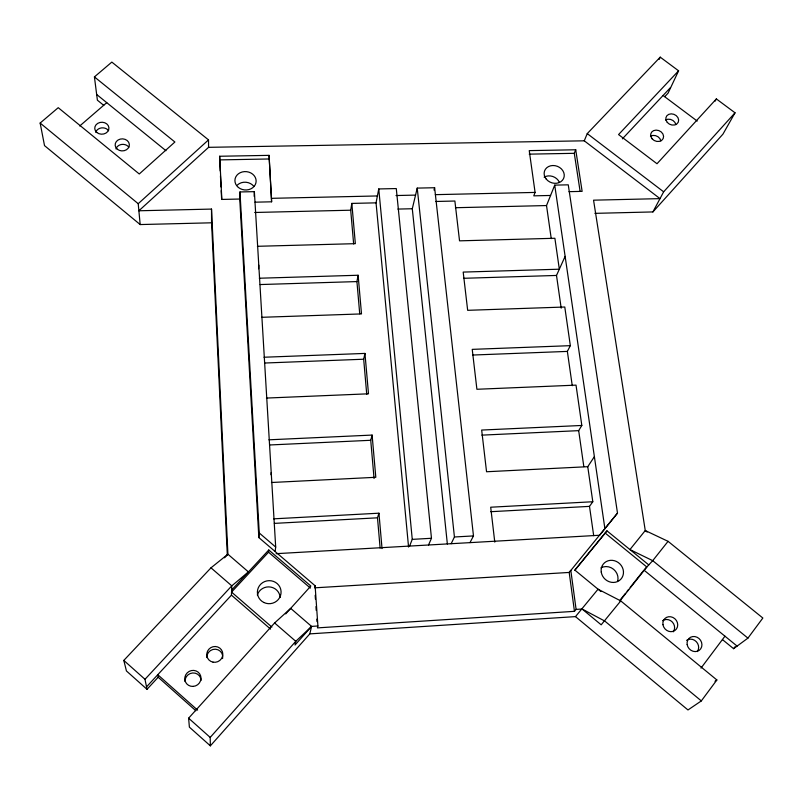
<?xml version="1.0" encoding="UTF-8"?>
<svg xmlns="http://www.w3.org/2000/svg" width="803" height="803" viewBox="0 0 803 803"><rect width="100%" height="100%" fill="white"/><g stroke="black" fill="none" stroke-linecap="round" stroke-linejoin="round"><path stroke-width="1.2" d="M220.203 170.959L219.661 156.254L269.065 155.36L271.615 201.804L255.063 202.185M317.908 625.989L311.584 626.4L290.686 608.373L274.606 622.957L188.615 718.183L189.388 727.137L210.356 745.846L309.807 633.878L575.49 616.614L598.054 589.201L620.759 600.915L716.868 679.97L701.33 700.909L604.769 621.05L582.105 609.015L576.102 609.407L574.456 611.334L317.436 627.886L317.908 625.989L315.117 585.768L258.847 537.588L239.756 199.034L239.967 191.957L254.37 191.646L275.69 547.054L275.138 551.541M146.517 686.866L231.445 595.143L231.786 585.849L248.428 571.917L227.911 554.221L211.51 209.081L138.879 210.777L208.579 147.33L584.263 140.816L660.016 198.632L593.558 200.178L645.261 530.542L647.138 532.058M254.16 196.333L254.37 191.646M258.586 268.764L258.787 265.201M271.615 201.804L269.065 155.36M258.847 537.588L259.249 532.981L239.967 191.957M271.002 474.744L271.223 472.505M271.896 627.083L231.555 592.092L268.533 552.203L268.774 549.985L310.841 586.029L285.697 613.904M353.641 243.941L350.71 210.205L351.824 203.41L376.055 202.848L378.755 188.946L396.28 188.564L431.472 538.281L428.521 544.996M359.724 313.792L356.923 281.582L358.118 275.248L259.299 278.229M366.75 394.454L363.679 359.222L364.953 353.42L264.006 357.235M315.117 585.768L314.656 587.836L569.197 572.439L617.497 513.117L568.263 184.831L554.722 185.122L546.522 205.558L551.239 238.601M309.807 633.878L311.584 626.4L295.785 641.316L210.195 737.415L210.356 745.846M447.361 544.012L412.29 208.74L417.229 188.103L434.624 187.731L473.479 535.922L469.976 542.637M434.011 190.06L434.624 187.731M374.057 478.488L370.735 440.285L372.11 435.075L268.915 439.813M380.12 548.078L377.49 517.815L378.946 513.197L273.622 518.838M568.966 191.666L582.125 191.365L575.731 149.77L529.237 150.623L535.089 192.419L533.784 195.842L550.567 195.46M409.57 546.08L412.26 539.365L378.755 188.946M580.077 191.124L574.286 153.313L575.731 149.77M584.263 140.816L587.254 133.609L660.227 57.154L678.595 70.815L668.086 93.118L664.784 96.641M561.187 308.181L556.509 275.449L565.121 256.368M659.203 59.392L660.227 57.154M451.176 543.711L454.428 536.986L417.229 188.103M572.258 385.701L567.36 351.403L570.341 345.661L564.78 307.017L467.667 310.319L463.19 272.087L559.33 269.196L554.883 238.27L459.537 240.84L454.879 201.031L435.798 201.473M594.882 213.357L652.909 211.932L663.649 191.817L735.026 112.801L716.366 98.92L657.005 163.742L618.561 134.573L678.595 70.815M715.202 101.098L716.366 98.92M735.026 112.801L722.941 134.151L652.909 211.932M583.821 466.613L578.682 430.649L581.824 425.46L576.022 385.129L476.902 389.274L472.234 349.365L570.341 345.661M593.698 535.701L589.502 506.372L592.805 501.745L587.756 466.694L594.381 456.656M747.934 638.124L762.85 618.029L668.066 541.332L645.261 530.542L629.943 549.573L652.719 560.665L747.934 638.124L733.591 648.683L722.449 639.59M733.591 648.683L735.046 646.726M700.999 668.106L724.948 636.187M617.497 513.117L599.65 535.25L276.112 553.679M574.797 570.291L606.968 530.863L648.774 564.91M620.177 600.012L625.537 593.256M627.073 591.329L628.608 589.402M630.134 587.465L643.936 570.1L737.104 646.104M619.846 600.965L646.827 566.998L605.211 533.092M620.759 600.915L601.186 624.814L582.105 609.015M668.066 541.332L652.719 560.665L644.658 569.327M606.968 530.863L574.868 570.11L600.905 591.55M311.584 626.4L295.022 645.01L295.785 641.316L274.606 622.957M231.635 590.024L268.774 549.985M224.529 557.804L227.911 554.221L210.988 567.831L123.813 660.417L126.432 670.947L147.009 689.315L158.181 677.24L157.769 674.711L197.578 710.103M147.009 689.315L144.992 679.298L231.786 585.849L210.988 567.831M622.385 138.839L670.525 87.537M227.329 555.425L211.58 222.802L140.174 224.559L138.216 203.701L208.519 139.893L111.838 62.092L94.423 76.907L97.394 100.194L103.778 105.374M79.718 125.991L106.749 102.664M140.174 224.559L44.516 145.614L40.15 123.05L58.228 107.682L139.27 173.98L174.893 142.011L94.423 76.907M714.991 681.285L716.868 679.97M701.33 700.909L687.98 709.962L575.49 616.614M412.26 539.365L431.472 538.281M454.428 536.986L473.479 535.922M592.805 501.745L490.693 507.215L494.778 542.105M274.355 523.385L377.49 517.815M490.763 511.702L589.502 506.372M271.464 482.503L375.804 477.293L372.11 435.075M587.756 466.694L486.548 471.752L481.67 430.057L581.824 425.46M269.708 444.972L370.735 440.285M481.85 435.136L578.682 430.649M266.435 398.067L368.497 393.801L364.953 353.42M264.849 363.016L363.679 359.222M472.555 355.046L567.36 351.403M261.627 317.305L361.501 313.913L358.118 275.248M260.172 284.553L356.923 281.582M463.612 278.3L556.509 275.449M257.392 246.3L355.348 243.66L351.824 203.41M254.661 212.484L350.71 210.205M397.856 209.081L412.29 208.74M455.431 207.716L546.522 205.558M239.756 199.034L221.839 199.435L219.661 156.254M271.846 198.321L377.4 195.952M395.999 195.541L415.552 195.099M435.306 194.657L535.089 192.419M219.641 159.897L268.844 158.984M529.217 154.146L574.286 153.313M663.057 95.487L697.205 121.062M587.254 133.609L663.649 191.817M96.661 94.473L165.95 150.693M40.15 123.05L138.216 203.701M259.249 532.981L275.69 547.054M268.533 552.203L310.4 588.097M231.445 595.143L270.571 629.11M158.181 677.24L195.862 710.755M123.813 660.417L144.992 679.298M188.615 718.183L210.195 737.415M554.722 185.122L604.88 528.525M576.102 609.407L570.803 570.361L569.197 572.439L574.456 611.334M376.055 202.848L408.566 547.034M378.946 513.197L382.037 548.569M315.177 595.344L315.438 599.098M315.96 606.606L316.211 610.37M316.824 619.123L316.994 621.632M220.454 175.877L221.006 186.948M221.196 190.642L221.628 199.244M208.519 139.893L208.579 147.33M211.51 209.081L211.58 222.802M237.397 185.011A10.499 9.104 5 0 1 253.959 186.537M544.113 177.152A10.118 8.632 20.6 0 1 559.32 182.191M600.975 567.872A11.433 10.519 42.4 0 1 613.592 569.297A11.433 10.519 42.4 0 1 617.567 581.482M257.321 594.983A11.694 11.372 -7.4 0 1 280.157 597.482M184.981 681.446A8.15 7.869 -35.2 0 1 192.73 672.964A8.15 7.869 -35.2 0 1 201.081 680.332M206.823 657.567A8.03 7.799 -29 0 1 215.505 649.215A8.03 7.799 -29 0 1 222.592 658.55M686.565 640.392A7.819 7.076 49.4 0 1 696.301 641.677A7.819 7.076 49.4 0 1 697.295 651.584M662.575 620.719A7.759 7.056 47.7 0 1 672.302 622.004A7.759 7.056 47.7 0 1 673.225 631.831M665.536 119.968A6.565 5.41 23.8 0 1 675.885 124.676M650.48 136.199A6.605 5.48 23.7 0 1 660.879 140.937M95.708 132.344A7.056 5.952 -0.8 0 1 101.529 127.898A7.056 5.952 -0.8 0 1 108.596 130.708M115.983 148.906A7.066 6.002 -0.2 0 1 121.785 144.42A7.066 6.002 -0.2 0 1 128.881 147.24M238.421 187.47A10.63 9.194 5.2 0 0 255.906 182.943A10.63 9.194 5.2 0 0 242.235 171.972A10.63 9.194 5.2 0 0 238.421 187.47M546.221 179.079A10.238 8.703 20.5 0 0 563.505 178.678A10.238 8.703 20.5 0 0 552.865 165.518A10.238 8.703 20.5 0 0 546.221 179.079M601.246 572.067A11.583 10.64 42 0 0 619.254 580.599A11.583 10.64 42 0 0 616.403 561.448A11.583 10.64 42 0 0 601.246 572.067M263.926 602.511A11.854 11.513 -6.4 0 0 281.06 591.43A11.854 11.513 -6.4 0 0 262.711 582.597A11.854 11.513 -6.4 0 0 263.926 602.511M687.157 644.548A7.879 7.117 49.2 0 0 699.252 650.31A7.879 7.117 49.2 0 0 697.084 637.251A7.879 7.117 49.2 0 0 687.157 644.548M662.957 624.684A7.819 7.097 47.5 0 0 675.002 630.415A7.819 7.097 47.5 0 0 672.924 617.457A7.819 7.097 47.5 0 0 662.957 624.684M213.056 662.164A8.09 7.849 -28.3 0 0 222.451 651.835A8.09 7.849 -28.3 0 0 208.86 649.215A8.09 7.849 -28.3 0 0 213.056 662.164M193.172 686.404A8.201 7.92 -34.7 0 0 199.736 673.918A8.201 7.92 -34.7 0 0 185.694 674.901A8.201 7.92 -34.7 0 0 193.172 686.404M117.338 149.238A7.107 6.033 -0.1 0 0 129.163 146.317A7.107 6.033 -0.1 0 0 120.279 139.09A7.107 6.033 -0.1 0 0 117.338 149.238M96.902 132.535A7.097 5.982 -0.7 0 0 108.726 129.654A7.097 5.982 -0.7 0 0 99.893 122.478A7.097 5.982 -0.7 0 0 96.902 132.535M667.263 122.397A6.605 5.43 23.8 0 0 678.254 122.207A6.605 5.43 23.8 0 0 671.198 113.845A6.605 5.43 23.8 0 0 667.263 122.397M652.086 138.768A6.645 5.501 23.7 0 0 663.168 138.558A6.645 5.501 23.7 0 0 656.091 130.106A6.645 5.501 23.7 0 0 652.086 138.768"/></g></svg>
